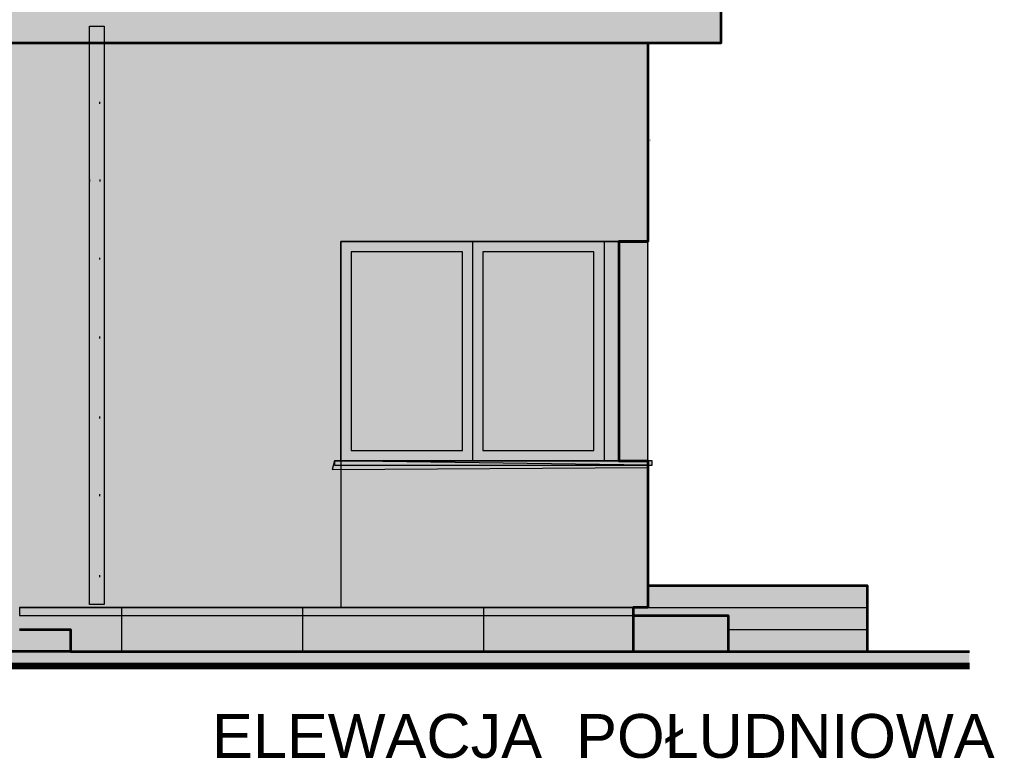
# Model space of a CAD drawing. Header units: millimetres. Extents: x -13512 to 8923, y -6533 to 5096.
# Drawn here: x -8490 to -7823, y -3160 to -2654 of the extents above; entities that cross this region are included whole.
import ezdxf

# ---------------------------------------------------------------- set-up
doc = ezdxf.new("R2010")
doc.units = ezdxf.units.MM
for name, color, linetype, lineweight in [('A-ELEWACJA CIENKA', 11, 'Continuous', 13), ('A-murowane', 3, 'Continuous', 35), ('A-RYS ELEWACJI', 30, 'Continuous', 35), ('A-wykończenie', 4, 'Continuous', 5), ('B-CIENIE', 251, 'Continuous', 0), ('B-DACHÓWKA', 250, 'Continuous', 0), ('B-materiały', 9, 'Continuous', 0), ('B-opis', 7, 'Continuous', 0), ('B-STOLARKA OKIENNA', 32, 'Continuous', 0), ('B-SZKŁO', 153, 'Continuous', 0)]:
    doc.layers.add(name, color=color, linetype=linetype, lineweight=lineweight)
doc.layers.add('B-BIAŁY ELEM', color=7, linetype='Continuous', lineweight=0, true_color=0xf0f0f0)
doc.styles.get("Standard").update_dxf_attribs({"font": 'arial.ttf'})

# ---------------------------------------------------------------- blocks, each defined once
blk = doc.blocks.new('A$C78E45FC7')
at = {"layer": 'A-ELEWACJA CIENKA'}
h = blk.add_hatch(dxfattribs=at)
h.set_pattern_fill('ANGLE', color=256)
h.set_pattern_definition([(0, (8985.34, 2658.096), (0, 6.985), [5.08, -1.905]), (90, (8985.34, 2658.096), (-6.985, 4e-16), [5.08, -1.905])])
h.paths.add_polyline_path([(10, -51.86), (0, -51.86), (0, -53.14), (10, -53.14)])
h.paths.add_polyline_path([(0, -51.86), (-1.09, -51.86), (-1.09, -53.14), (0, -53.14)])
h.paths.add_polyline_path([(11.15, -51.86), (10, -51.86), (10, -53.14), (11.15, -53.14)])
h = blk.add_hatch(dxfattribs=at)
h.set_pattern_fill('ANGLE', color=256)
h.set_pattern_definition([(0, (8985.6306, 2604.956), (0, 6.985), [5.08, -1.905]), (90, (8985.6306, 2604.956), (-6.985, 4e-16), [5.08, -1.905])])
h.paths.add_polyline_path([(10.29, -105), (0.29, -105), (0.29, -106.28), (10.29, -106.28)])
h.paths.add_polyline_path([(0.29, -105), (-0.8, -105), (-0.8, -106.28), (0.29, -106.28)])
h.paths.add_polyline_path([(11.44, -105), (10.29, -105), (10.29, -106.28), (11.44, -106.28)])
h = blk.add_hatch(dxfattribs=at)
h.set_pattern_fill('ANGLE', color=256)
h.set_pattern_definition([(0, (8985.34, 2551.525), (0, 6.985), [5.08, -1.905]), (90, (8985.34, 2551.525), (-6.985, 4e-16), [5.08, -1.905])])
h.paths.add_polyline_path([(10, -158.43), (0, -158.43), (0, -159.71), (10, -159.71)])
h.paths.add_polyline_path([(0, -158.43), (-1.09, -158.43), (-1.09, -159.71), (0, -159.71)])
h.paths.add_polyline_path([(11.15, -158.43), (10, -158.43), (10, -159.71), (11.15, -159.71)])
h = blk.add_hatch(dxfattribs=at)
h.set_pattern_fill('ANGLE', color=256)
h.set_pattern_definition([(0, (8985.34, 2497.531), (0, 6.985), [5.08, -1.905]), (90, (8985.34, 2497.531), (-6.985, 4e-16), [5.08, -1.905])])
h.paths.add_polyline_path([(10, -212.42), (0, -212.42), (0, -213.7), (10, -213.7)])
h.paths.add_polyline_path([(0, -212.42), (-1.09, -212.42), (-1.09, -213.7), (0, -213.7)])
h.paths.add_polyline_path([(11.15, -212.42), (10, -212.42), (10, -213.7), (11.15, -213.7)])
h = blk.add_hatch(dxfattribs=at)
h.set_pattern_fill('ANGLE', color=256)
h.set_pattern_definition([(0, (8985.34, 2442.893), (0, 6.985), [5.08, -1.905]), (90, (8985.34, 2442.893), (-6.985, 4e-16), [5.08, -1.905])])
h.paths.add_polyline_path([(10, -267.06), (0, -267.06), (0, -268.34), (10, -268.34)])
h.paths.add_polyline_path([(0, -267.06), (-1.09, -267.06), (-1.09, -268.34), (0, -268.34)])
h.paths.add_polyline_path([(11.15, -267.06), (10, -267.06), (10, -268.34), (11.15, -268.34)])
h = blk.add_hatch(dxfattribs=at)
h.set_pattern_fill('ANGLE', color=256)
h.set_pattern_definition([(0, (8985.34, 2389.703), (0, 6.985), [5.08, -1.905]), (90, (8985.34, 2389.703), (-6.985, 4e-16), [5.08, -1.905])])
h.paths.add_polyline_path([(10, -320.25), (0, -320.25), (0, -321.53), (10, -321.53)])
h.paths.add_polyline_path([(0, -320.25), (-1.09, -320.25), (-1.09, -321.53), (0, -321.53)])
h.paths.add_polyline_path([(11.15, -320.25), (10, -320.25), (10, -321.53), (11.15, -321.53)])
h = blk.add_hatch(dxfattribs=at)
h.set_pattern_fill('ANGLE', color=256)
h.set_pattern_definition([(0, (8985.34, 2334.3265), (0, 6.985), [5.08, -1.905]), (90, (8985.34, 2334.3265), (-6.985, 4e-16), [5.08, -1.905])])
h.paths.add_polyline_path([(10, -375.63), (0, -375.63), (0, -376.91), (10, -376.91)])
h.paths.add_polyline_path([(0, -375.63), (-1.09, -375.63), (-1.09, -376.91), (0, -376.91)])
h.paths.add_polyline_path([(11.15, -375.63), (10, -375.63), (10, -376.91), (11.15, -376.91)])
at = {"layer": 'B-STOLARKA OKIENNA', "true_color": 0x636466, "transparency": 33554687}
h = blk.add_hatch(color=251, dxfattribs=at)
h.dxf.hatch_style = 1
h.paths.add_polyline_path([(10, 0), (0, 0), (0, -395.65), (10, -395.65)])
at = {"layer": 'A-ELEWACJA CIENKA'}
blk.add_lwpolyline([(0, 0), (10, 0), (10, -395.65), (0, -395.65)], close=True, dxfattribs=at)

msp = doc.modelspace()

# ---------------------------------------------------------------- hatches: boundary and pattern name
at = {"layer": 'A-ELEWACJA CIENKA', "true_color": 0xc7c8ca}
h = msp.add_hatch(color=9, dxfattribs=at)
h.dxf.hatch_style = 1
h.paths.add_polyline_path([(-8059.32, -3056.05), (-8269.32, -3056.05), (-8269.32, -2958.94), (-8059.32, -2958.94)])
h.paths.add_polyline_path([(-8059.32, -2955.62), (-8079.27, -2955.62), (-8080.05, -2805.94), (-8060.11, -2805.94)])
at = {"layer": 'A-ELEWACJA CIENKA', "true_color": 0x3b3b3b}
h = msp.add_hatch(color=250, dxfattribs=at)
h.dxf.hatch_style = 1
h.paths.add_polyline_path([(-8271.53, -2955.94), (-8057.14, -2955.94), (-8057.14, -2958.94), (-8271.53, -2958.94), (-8274.53, -2958.94), (-8274.53, -2955.94)])
at = {"layer": 'A-ELEWACJA CIENKA'}
h = msp.add_hatch(dxfattribs=at)
h.set_pattern_fill('LINE', color=256, scale=39, angle=90)
h.paths.add_polyline_path([(-8965.11, -3071.37), (-8939.15, -3071.37), (-8933.45, -3061.92), (-8975.34, -3061.92), (-8975.34, -3071.81), (-8985.34, -3071.81), (-8985.34, -3061.92), (-9350.59, -3061.92), (-9350.59, -3086.37), (-8974.15, -3086.37)])
h.paths.add_polyline_path([(-8985.34, -3056.37), (-9350.59, -3056.37), (-9350.59, -3061.92), (-8985.34, -3061.92)])
h.paths.add_polyline_path([(-8070.11, -3061.92), (-8490.11, -3061.92), (-8490.11, -3071.37), (-8455.11, -3071.37), (-8455.11, -3086.37), (-8070.11, -3086.37)])
h.paths.add_polyline_path([(-8069.62, -3056.37), (-8490.11, -3056.37), (-8490.11, -3061.92), (-8070.11, -3061.92), (-8069.62, -3061.92)])
at = {"layer": 'A-murowane'}
h = msp.add_hatch(color=256, dxfattribs=at)
h.dxf.hatch_style = 1
h.paths.add_polyline_path([(-8511.84, -2736.07), (-8057.87, -2736.07), (-8057.87, -2737.49), (-8511.84, -2737.49)])
h.paths.add_polyline_path([(-8906.86, -2736), (-8512.86, -2735.79), (-8511.84, -2737.49), (-8905.84, -2737.49)])
h.paths.add_polyline_path([(-9367.04, -2736.07), (-8905.84, -2736.07), (-8905.84, -2737.49), (-9367.04, -2737.49)])
at = {"layer": 'B-BIAŁY ELEM', "transparency": 33554687}
h = msp.add_hatch(color=256, dxfattribs=at)
h.dxf.hatch_style = 1
h.paths.add_polyline_path([(-8510.86, -2736.74), (-8060.11, -2758.83), (-8060.11, -2670.37), (-8512.11, -2670.37), (-8512.02, -2769.37), (-8906.11, -2769.37), (-8906.11, -2670.37), (-9360.59, -2670.37), (-9360.59, -2734.54)])
h = msp.add_hatch(color=256, dxfattribs=at)
h.dxf.hatch_style = 1
h.paths.add_polyline_path([(-8060.19, -2958.94), (-8274.58, -2958.94), (-8274.5, -2955.94), (-8270.11, -2955.94), (-8270.11, -2805.94), (-8060.11, -2805.94), (-8060.11, -2804.37), (-8060.11, -2743.69), (-8510.86, -2734.4), (-8512.11, -3056.37), (-8490.11, -3056.37), (-8069.62, -3056.37), (-8060.11, -3056.37)])
h.paths.add_polyline_path([(-8904.59, -2735.6), (-9361.47, -2733.27), (-9360.59, -2804.37), (-9340.16, -2804.37), (-9150.11, -2804.37), (-9150.11, -2954.37), (-9146.2, -2954.37), (-9146.2, -2957.37), (-9147.89, -2957.37), (-9148.74, -2957.37), (-9150.11, -2957.37), (-9150.11, -3054.11), (-9350.59, -3056.37), (-8930.11, -3056.37), (-8904.59, -3056.37)])
at = {"layer": 'B-CIENIE', "transparency": 33554503}
h = msp.add_hatch(color=0, dxfattribs=at)
h.dxf.hatch_style = 1
h.paths.add_polyline_path([(-8512.11, -2577.54), (-8512.11, -2670.37), (-8060.11, -2670.37), (-8060.11, -2691.16), (-8524.66, -2691.53)])
h = msp.add_hatch(color=0, dxfattribs=at)
h.dxf.hatch_style = 1
h.paths.add_polyline_path([(-8079.56, -2805.52), (-8269.62, -2805.52), (-8269.62, -2818.4), (-8080.05, -2818.4), (-8080.05, -2955.52), (-8079.56, -2955.52)])
h = msp.add_hatch(color=0, dxfattribs=at)
h.dxf.hatch_style = 1
h.paths.add_polyline_path([(-8059.39, -2805.92), (-8079.82, -2805.92), (-8079.82, -2955.92), (-8059.39, -2955.92)])
h = msp.add_hatch(color=0, dxfattribs=at)
h.dxf.hatch_style = 1
h.paths.add_polyline_path([(-8186.62, -2812.95), (-8262.62, -2812.95), (-8262.62, -2817.55), (-8189.57, -2817.55), (-8189.57, -2948.95), (-8186.62, -2948.95)])
h = msp.add_hatch(color=0, dxfattribs=at)
h.dxf.hatch_style = 1
h.paths.add_polyline_path([(-8096.59, -2812.95), (-8172.59, -2812.95), (-8172.59, -2817.55), (-8099.54, -2817.55), (-8099.54, -2948.95), (-8096.59, -2948.95)])
h = msp.add_hatch(color=0, dxfattribs=at)
h.dxf.hatch_style = 1
h.paths.add_polyline_path([(-8060.11, -2958.94), (-8274.5, -2955.94), (-8276.17, -2961.91), (-8060.11, -2960.46)])
at = {"layer": 'B-DACHÓWKA', "transparency": 33554636}
h = msp.add_hatch(color=256, dxfattribs=at)
h.dxf.hatch_style = 1
h.paths.add_polyline_path([(-8709.11, -2280.76), (-8709.11, -2254.65), (-8951.08, -2457.69), (-8951.04, -2483.77), (-8906.11, -2446.06)])
h.paths.add_polyline_path([(-8709.11, -2254.65), (-8709.11, -2280.76), (-8467.17, -2483.77), (-8467.13, -2457.69)])
h.paths.add_polyline_path([(-8709.11, -2241.6), (-8709.11, -2254.65), (-8467.13, -2457.69), (-8467.11, -2444.66)])
h.paths.add_polyline_path([(-8709.11, -2254.65), (-8709.11, -2241.6), (-8951.1, -2444.66), (-8951.08, -2457.69)])
h.paths.add_polyline_path([(-8906.11, -2636.63), (-9410.11, -2636.63), (-9410.11, -2644.3), (-8906.11, -2644.3)])
h.paths.add_polyline_path([(-8906.11, -2644.3), (-9410.11, -2644.3), (-9410.11, -2670.37), (-8906.11, -2670.37)])
h.paths.add_polyline_path([(-8010.11, -2644.3), (-8512.11, -2644.3), (-8512.11, -2670.37), (-8010.11, -2670.37)])
h.paths.add_polyline_path([(-8010.11, -2636.63), (-8512.11, -2636.63), (-8512.11, -2644.3), (-8010.11, -2644.3)])
h = msp.add_hatch(color=256, dxfattribs=at)
h.dxf.hatch_style = 1
h.paths.add_polyline_path([(-8525.11, -3041.37), (-8895.11, -3041.37), (-8895.11, -3056.37), (-8525.11, -3056.37)])
h.paths.add_polyline_path([(-8490.11, -3056.37), (-8525.11, -3056.37), (-8895.11, -3056.37), (-8904.15, -3056.37), (-8930.11, -3056.37), (-8930.11, -3071.37), (-8490.11, -3071.37)])
h.paths.add_polyline_path([(-8455.11, -3071.37), (-8490.11, -3071.37), (-8930.11, -3071.37), (-8965.11, -3071.37), (-8965.11, -3086.37), (-8455.11, -3086.37)])
h = msp.add_hatch(color=256, dxfattribs=at)
h.dxf.hatch_style = 1
h.paths.add_polyline_path([(-7910.11, -3071.37), (-8005.11, -3071.37), (-8005.11, -3086.37), (-7910.11, -3086.37)])
h.paths.add_polyline_path([(-7910.11, -3056.37), (-8060.11, -3056.37), (-8069.62, -3056.37), (-8069.62, -3061.92), (-8005.11, -3061.92), (-8005.11, -3071.37), (-7910.11, -3071.37)])
h.paths.add_polyline_path([(-7910.11, -3041.37), (-8060.11, -3041.37), (-8060.11, -3056.37), (-7910.11, -3056.37)])
h = msp.add_hatch(color=256, dxfattribs=at)
h.dxf.hatch_style = 1
h.paths.add_polyline_path([(-8069.62, -3056.37), (-8490.11, -3056.37), (-8490.11, -3071.37), (-8455.11, -3071.37), (-8455.11, -3086.37), (-8069.62, -3086.37)])
h = msp.add_hatch(color=256, dxfattribs=at)
h.dxf.hatch_style = 1
h.paths.add_polyline_path([(-8005.11, -3086.37), (-8005.11, -3061.92), (-8070.11, -3061.92), (-8070.11, -3086.37)])
at = {"layer": 'B-materiały'}
h = msp.add_hatch(dxfattribs=at)
h.set_pattern_fill('AR-HBONE', color=256, scale=0.1)
h.set_pattern_definition([(45, (-12418.428, -190.132), (1e-15, 14.36841), [30.48, -10.16]), (135, (-12411.244, -182.948), (1e-15, 14.36841), [30.48, -10.16])])
h.paths.add_polyline_path([(-9610.59, -3096.37), (-7840.11, -3096.37), (-7840.11, -3086.37), (-9610.59, -3086.37)])
at = {"layer": 'B-STOLARKA OKIENNA', "transparency": 33554628}
h = msp.add_hatch(color=256, dxfattribs=at)
h.dxf.hatch_style = 1
h.paths.add_polyline_path([(-8080.05, -2806), (-8090.05, -2806), (-8090.05, -2956), (-8080.05, -2956)])
h.paths.add_polyline_path([(-8090.05, -2806), (-8180.08, -2806), (-8180.08, -2956), (-8090.05, -2956)])
h.paths.add_polyline_path([(-8097.05, -2949), (-8173.08, -2949), (-8173.08, -2813), (-8097.05, -2813)], flags=16)
h.paths.add_polyline_path([(-8180.08, -2806), (-8270.11, -2806), (-8270.11, -2956), (-8180.08, -2956)])
h.paths.add_polyline_path([(-8187.08, -2949), (-8263.11, -2949), (-8263.11, -2813), (-8187.08, -2813)], flags=16)
at = {"layer": 'B-STOLARKA OKIENNA', "true_color": 0x000000, "transparency": 33554554}
h = msp.add_hatch(color=18, dxfattribs=at)
h.dxf.hatch_style = 1
h.paths.add_polyline_path([(-8069.62, -3056.37), (-8490.11, -3056.37), (-8490.11, -3061.92), (-8069.62, -3061.92)])
at = {"layer": 'B-SZKŁO', "transparency": 33554544}
h = msp.add_hatch(color=256, dxfattribs=at)
h.dxf.hatch_style = 1
h.paths.add_polyline_path([(-8187.11, -2948.95), (-8263.11, -2948.95), (-8263.11, -2812.95), (-8187.11, -2812.95)])
h = msp.add_hatch(color=256, dxfattribs=at)
h.dxf.hatch_style = 1
h.paths.add_polyline_path([(-8097.08, -2948.95), (-8173.08, -2948.95), (-8173.08, -2812.95), (-8097.08, -2812.95)])

# ---------------------------------------------------------------- linework, layer by layer
at = {"layer": 'A-ELEWACJA CIENKA'}
for p, q in [((-8180.08, -2805.94), (-8180.08, -2955.94)), ((-8090.05, -2805.94), (-8090.05, -2955.94)), ((-8060.11, -2955.94), (-8060.11, -2805.94)), ((-8270.11, -2955.94), (-8270.11, -3056.37)), ((-8490.11, -3056.37), (-8070.11, -3056.37)), ((-8060.11, -3056.37), (-7910.11, -3056.37)), ((-8005.11, -3071.37), (-7910.11, -3071.37))]:
    msp.add_line(p, q, dxfattribs=at)
for points in [[(-8080.05, -2805.94), (-8270.11, -2805.94), (-8270.11, -2955.94), (-8080.05, -2955.94)], [(-8187.08, -2812.94), (-8263.11, -2812.94), (-8263.11, -2948.94), (-8187.08, -2948.94)], [(-8173.08, -2948.94), (-8097.05, -2948.94), (-8097.05, -2812.94), (-8173.08, -2812.94)]]:
    msp.add_lwpolyline(points, close=True, dxfattribs=at)
msp.add_lwpolyline([(-8060.11, -2955.94), (-8274.5, -2955.94), (-8274.5, -2958.94), (-8060.11, -2958.94), (-8057.11, -2958.94), (-8057.11, -2955.94), (-8060.11, -2955.94)], dxfattribs=at)
at = {"layer": 'A-murowane', "lineweight": 0}
for p, q in [((-8060.11, -2805.94), (-8060.11, -2769.37)), ((-8270.11, -2955.94), (-8270.11, -2805.94)), ((-8270.11, -2805.94), (-8080.05, -2805.94)), ((-8080.05, -2805.94), (-8060.11, -2805.94)), ((-8274.5, -2955.94), (-8270.11, -2955.94)), ((-8060.11, -3056.37), (-8060.11, -2960.46)), ((-8069.62, -3056.37), (-8060.11, -3056.37))]:
    msp.add_line(p, q, dxfattribs=at)
at = {"layer": 'A-RYS ELEWACJI'}
for p, q in [((-8080.05, -2805.94), (-8060.11, -2805.94)), ((-8455.11, -3086.37), (-7840.11, -3086.37))]:
    msp.add_line(p, q, dxfattribs=at)
for points in [[(-8512.11, -2636.63), (-8010.11, -2636.63), (-8010.11, -2670.37), (-8512.11, -2670.37)], [(-8060.11, -2670.37), (-8060.11, -2805.94), (-8080.05, -2805.94), (-8080.05, -2955.94), (-8060.11, -2955.94), (-8060.11, -3056.37)], [(-8060.11, -3041.37), (-7910.11, -3041.37), (-7910.11, -3086.37)], [(-8060.11, -3056.37), (-8070.11, -3056.37), (-8070.11, -3086.37)], [(-8070.11, -3061.92), (-8005.11, -3061.92), (-8005.11, -3086.37)], [(-8490.11, -3071.37), (-8455.11, -3071.37), (-8455.11, -3086.37), (-8965.11, -3086.37), (-8965.11, -3071.37), (-8930.11, -3071.37)]]:
    msp.add_lwpolyline(points, dxfattribs=at)
at = {"layer": 'A-wykończenie', "lineweight": 120}
msp.add_line((-7840.11, -3096.37), (-9610.59, -3096.37), dxfattribs=at)
at = {"layer": 'B-CIENIE', "color": 0, "transparency": 33554503}
msp.add_lwpolyline([(-8060.11, -2958.94), (-8274.5, -2955.94), (-8276.17, -2961.91), (-8060.11, -2960.46), (-8060.11, -2960.46), (-8060.11, -2958.94), (-8060.11, -2958.94)], dxfattribs=at)
at = {"layer": 'B-STOLARKA OKIENNA', "color": 18, "true_color": 0x000000, "transparency": 33554554}
msp.add_lwpolyline([(-8069.62, -3056.37), (-8490.11, -3056.37), (-8490.11, -3061.92), (-8069.62, -3061.92), (-8069.62, -3056.37)], dxfattribs=at)

# ---------------------------------------------------------------- block references
at = {"layer": 'A-ELEWACJA CIENKA'}
msp.add_blockref('A$C78E45FC7', (-8442.15, -2658.62), dxfattribs=at)

# ---------------------------------------------------------------- texts
at = {"layer": 'B-opis', "insert": (-8358.38, -3129.22), "char_height": 30, "attachment_point": 1}
msp.add_mtext_dynamic_manual_height_columns('ELEWACJA  POŁUDNIOWA', width=609.9584, gutter_width=12.5, heights=[0], dxfattribs=at)

doc.saveas('drawing.dxf')
